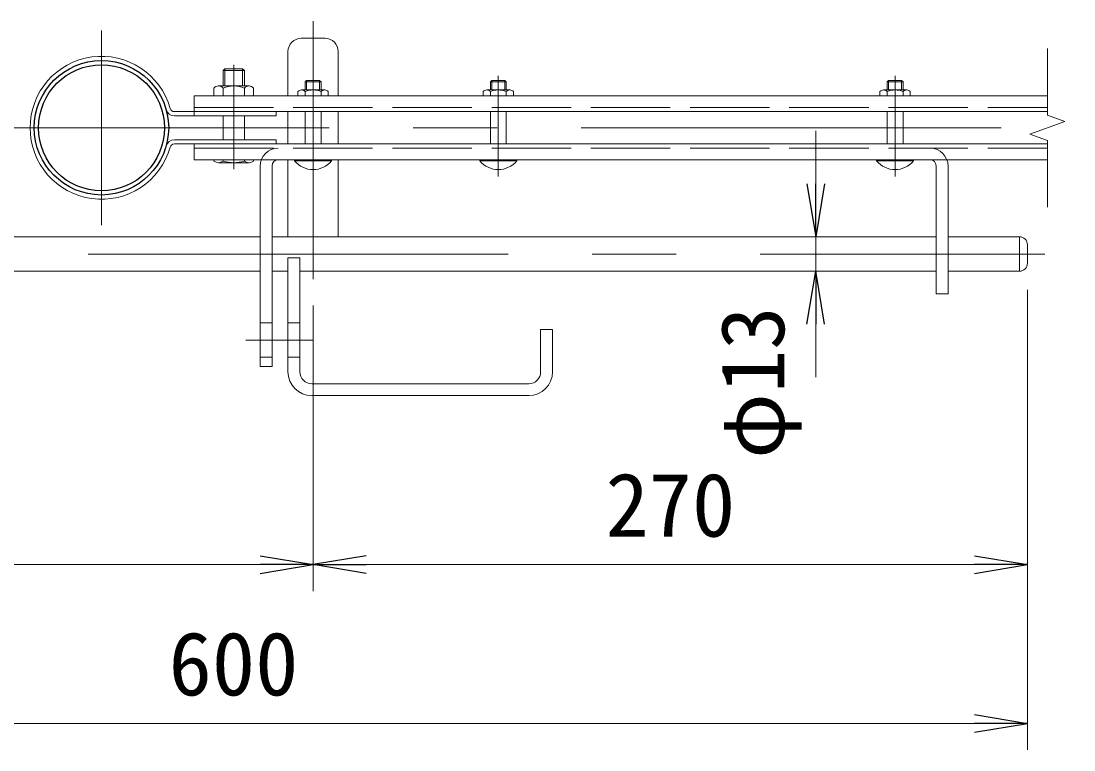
# Model space of a CAD drawing. Units: millimetres, scale not verified, with parts at other scales. Extents: x -4200 to 4200, y -2970 to 2970.
# Drawn here: x -1393 to -597, y -2169 to -1618 of the extents above; entities that cross this region are included whole.
import ezdxf
from ezdxf.enums import TextEntityAlignment as Align

# ---------------------------------------------------------------- set-up
doc = ezdxf.new("R2010")
doc.units = ezdxf.units.MM
doc.header["$LTSCALE"] = 10
doc.linetypes.add('DASHED', pattern=[7.5, 6, -1.5])
doc.linetypes.add('USER1', pattern=[50.8, 31.75, -6.35, 6.35, -6.35])
for name, color, linetype, lineweight in [('0-1_D-BMK', 2, 'USER1', 13), ('0-2_D-STR1', 1, 'Continuous', 25), ('0-3_D-STR3', 3, 'Continuous', 13), ('0-7_D-STR-DIM', 7, 'Continuous', 13)]:
    doc.layers.add(name, color=color, linetype=linetype, lineweight=lineweight)
doc.layers.add('0-8_0', color=7, linetype='Continuous')
doc.styles.add('ＭＳ ゴシック', font='')
doc.styles.get('ＭＳ ゴシック').set_extended_font_data('MS Gothic')

# ---------------------------------------------------------------- blocks, each defined once
blk = doc.blocks.new('_Open')
at = {"layer": '0-8_0'}
blk.add_line((-10, 1.667), (0, 0), dxfattribs=at)
blk.add_lwpolyline([(-10, -1.667), (0, 0), (-10, 0)], dxfattribs=at)

msp = doc.modelspace()

# ---------------------------------------------------------------- linework, layer by layer
at = {"layer": '0-1_D-BMK'}
for p, q in [((-1172.55, -1618.4), (-1172.55, -1813.43)), ((-1172.55, -1618.4), (-1172.55, -1813.43)), ((-1332.55, -1625.42), (-1332.55, -1772.65)), ((-1332.55, -1625.42), (-1332.55, -1772.65)), ((-1232.55, -1651.51), (-1232.55, -1730.21)), ((-1232.55, -1651.51), (-1232.55, -1730.21)), ((-1032.55, -1659.67), (-1032.55, -1735.78)), ((-1032.55, -1659.67), (-1032.55, -1735.78)), ((-732.55, -1659.67), (-732.55, -1735.78)), ((-732.55, -1659.67), (-732.55, -1735.78)), ((-1985.85, -1699.04), (-597.36, -1699.04)), ((-1985.85, -1699.04), (-597.36, -1699.04)), ((-1850.61, -1794.44), (-619.46, -1794.44)), ((-1850.61, -1794.44), (-619.46, -1794.44)), ((-1223.41, -1859.44), (-1173.12, -1859.44)), ((-1223.41, -1859.44), (-1173.12, -1859.44))]:
    msp.add_line(p, q, dxfattribs=at)
at = {"layer": '0-2_D-STR1'}
for radius in [50.8, 50.8, 47.6, 47.6]:
    msp.add_circle((-1332.55, -1699.04), radius, dxfattribs=at)
at = {"layer": '0-3_D-STR3'}
for p, q in [((-1181.55, -1631.44), (-1163.55, -1631.44)), ((-1181.55, -1631.44), (-1163.55, -1631.44)), ((-1191.55, -1641.44), (-1191.55, -1674.84)), ((-1191.55, -1641.44), (-1191.55, -1674.84)), ((-1153.55, -1641.44), (-1153.55, -1674.84)), ((-1153.55, -1641.44), (-1153.55, -1674.84)), ((-1239.2, -1654.44), (-1240.55, -1655.79)), ((-1239.2, -1654.44), (-1240.55, -1655.79)), ((-1239.2, -1654.44), (-1225.91, -1654.44)), ((-1239.2, -1667.44), (-1239.2, -1654.44)), ((-1239.2, -1654.44), (-1225.91, -1654.44)), ((-1239.2, -1667.44), (-1239.2, -1654.44)), ((-1225.91, -1667.44), (-1225.91, -1654.44)), ((-1224.55, -1655.79), (-1225.91, -1654.44)), ((-1225.91, -1667.44), (-1225.91, -1654.44)), ((-1224.55, -1655.79), (-1225.91, -1654.44)), ((-1240.55, -1667.44), (-1240.55, -1655.79)), ((-1240.55, -1655.79), (-1224.55, -1655.79)), ((-1240.55, -1667.44), (-1240.55, -1655.79)), ((-1240.55, -1655.79), (-1224.55, -1655.79)), ((-1224.55, -1667.44), (-1224.55, -1655.79)), ((-1224.55, -1667.44), (-1224.55, -1655.79)), ((-1177.47, -1663.24), (-1178.55, -1664.32)), ((-1177.47, -1663.24), (-1178.55, -1664.32)), ((-1177.47, -1670.44), (-1177.47, -1663.24)), ((-1177.47, -1663.24), (-1167.63, -1663.24)), ((-1177.47, -1663.24), (-1167.63, -1663.24)), ((-1177.47, -1670.44), (-1177.47, -1663.24)), ((-1177.47, -1663.24), (-1167.63, -1663.24)), ((-1177.47, -1663.24), (-1167.63, -1663.24)), ((-1167.63, -1670.44), (-1167.63, -1663.24)), ((-1167.63, -1663.24), (-1166.55, -1664.32)), ((-1167.63, -1670.44), (-1167.63, -1663.24)), ((-1167.63, -1663.24), (-1166.55, -1664.32)), ((-1037.47, -1663.24), (-1038.55, -1664.32)), ((-1037.47, -1663.24), (-1038.55, -1664.32)), ((-1037.47, -1663.24), (-1027.63, -1663.24)), ((-1037.47, -1670.44), (-1037.47, -1663.24)), ((-1037.47, -1663.24), (-1027.63, -1663.24)), ((-1037.47, -1670.44), (-1037.47, -1663.24)), ((-1027.63, -1670.44), (-1027.63, -1663.24)), ((-1027.63, -1670.44), (-1027.63, -1663.24)), ((-737.47, -1663.24), (-738.55, -1664.32)), ((-737.47, -1663.24), (-738.55, -1664.32)), ((-737.47, -1670.44), (-737.47, -1663.24)), ((-737.47, -1663.24), (-727.63, -1663.24)), ((-737.47, -1663.24), (-727.63, -1663.24)), ((-737.47, -1670.44), (-737.47, -1663.24)), ((-737.47, -1663.24), (-727.63, -1663.24)), ((-737.47, -1663.24), (-727.63, -1663.24)), ((-727.63, -1670.44), (-727.63, -1663.24)), ((-727.63, -1663.24), (-726.55, -1664.32)), ((-727.63, -1670.44), (-727.63, -1663.24)), ((-727.63, -1663.24), (-726.55, -1664.32)), ((-1247.55, -1669.04), (-1247.55, -1674.84)), ((-1247.55, -1669.04), (-1247.55, -1674.84)), ((-1244.39, -1667.44), (-1220.71, -1667.44)), ((-1244.39, -1667.44), (-1220.71, -1667.44)), ((-1240.55, -1674.84), (-1240.55, -1669.04)), ((-1240.55, -1674.84), (-1240.55, -1669.04)), ((-1224.55, -1674.84), (-1224.55, -1669.04)), ((-1224.55, -1674.84), (-1224.55, -1669.04)), ((-1217.55, -1669.04), (-1217.55, -1674.84)), ((-1217.55, -1669.04), (-1217.55, -1674.84)), ((-1178.55, -1670.44), (-1178.55, -1664.32)), ((-1178.55, -1664.32), (-1166.55, -1664.32)), ((-1178.55, -1670.44), (-1178.55, -1664.32)), ((-1178.55, -1664.32), (-1166.55, -1664.32)), ((-1166.55, -1670.44), (-1166.55, -1664.32)), ((-1166.55, -1670.44), (-1166.55, -1664.32)), ((-1038.55, -1664.32), (-1026.55, -1664.32)), ((-1038.55, -1670.44), (-1038.55, -1664.32)), ((-1038.55, -1664.32), (-1026.55, -1664.32)), ((-1038.55, -1670.44), (-1038.55, -1664.32)), ((-1026.55, -1670.44), (-1026.55, -1664.32)), ((-1026.55, -1670.44), (-1026.55, -1664.32)), ((-726.55, -1670.44), (-726.55, -1664.32)), ((-726.55, -1670.44), (-726.55, -1664.32)), ((-1262.55, -1674.84), (-1262.55, -1690.04)), ((-1262.55, -1674.84), (-617.43, -1674.84)), ((-1262.55, -1674.84), (-1262.55, -1690.04)), ((-1262.55, -1674.84), (-617.43, -1674.84)), ((-1184.05, -1671.64), (-1184.05, -1674.84)), ((-1184.05, -1671.64), (-1184.05, -1674.84)), ((-1178.55, -1674.84), (-1178.55, -1671.64)), ((-1178.55, -1674.84), (-1178.55, -1671.64)), ((-1166.55, -1674.84), (-1166.55, -1671.64)), ((-1166.55, -1674.84), (-1166.55, -1671.64)), ((-1161.05, -1671.64), (-1161.05, -1674.84)), ((-1161.05, -1671.64), (-1161.05, -1674.84)), ((-1044.05, -1671.64), (-1044.05, -1674.84)), ((-1044.05, -1671.64), (-1044.05, -1674.84)), ((-1038.55, -1674.84), (-1038.55, -1671.64)), ((-1038.55, -1674.84), (-1038.55, -1671.64)), ((-1026.55, -1674.84), (-1026.55, -1671.64)), ((-1026.55, -1674.84), (-1026.55, -1671.64)), ((-1021.05, -1671.64), (-1021.05, -1674.84)), ((-1021.05, -1671.64), (-1021.05, -1674.84)), ((-744.05, -1671.64), (-744.05, -1674.84)), ((-744.05, -1671.64), (-744.05, -1674.84)), ((-738.55, -1674.84), (-738.55, -1671.64)), ((-738.55, -1674.84), (-738.55, -1671.64)), ((-726.55, -1674.84), (-726.55, -1671.64)), ((-726.55, -1674.84), (-726.55, -1671.64)), ((-721.05, -1671.64), (-721.05, -1674.84)), ((-721.05, -1671.64), (-721.05, -1674.84)), ((-1277.46, -1686.84), (-617.43, -1686.84)), ((-1277.46, -1686.84), (-617.43, -1686.84)), ((-1200.55, -1686.84), (-1200.55, -1690.04)), ((-1200.55, -1686.84), (-1200.55, -1690.04)), ((-1191.55, -1686.84), (-1191.55, -1711.24)), ((-1191.55, -1686.84), (-1191.55, -1711.24)), ((-1178.55, -1711.24), (-1178.55, -1686.84)), ((-1178.55, -1711.24), (-1178.55, -1686.84)), ((-1166.55, -1711.24), (-1166.55, -1686.84)), ((-1166.55, -1711.24), (-1166.55, -1686.84)), ((-1153.55, -1686.84), (-1153.55, -1711.24)), ((-1153.55, -1686.84), (-1153.55, -1711.24)), ((-1038.55, -1711.24), (-1038.55, -1686.84)), ((-1038.55, -1711.24), (-1038.55, -1686.84)), ((-1026.55, -1711.24), (-1026.55, -1686.84)), ((-1026.55, -1711.24), (-1026.55, -1686.84)), ((-738.55, -1711.24), (-738.55, -1686.84)), ((-738.55, -1711.24), (-738.55, -1686.84)), ((-726.55, -1711.24), (-726.55, -1686.84)), ((-726.55, -1711.24), (-726.55, -1686.84)), ((-1277.46, -1690.04), (-1200.55, -1690.04)), ((-1277.46, -1690.04), (-1200.55, -1690.04)), ((-1240.55, -1708.04), (-1240.55, -1690.04)), ((-1240.55, -1708.04), (-1240.55, -1690.04)), ((-1224.55, -1708.04), (-1224.55, -1690.04)), ((-1224.55, -1708.04), (-1224.55, -1690.04)), ((-1277.46, -1708.04), (-1200.55, -1708.04)), ((-1277.46, -1708.04), (-1200.55, -1708.04)), ((-1277.46, -1711.24), (-617.43, -1711.24)), ((-1277.46, -1711.24), (-617.43, -1711.24)), ((-1262.55, -1711.24), (-1262.55, -1723.24)), ((-1262.55, -1711.24), (-1262.55, -1723.24)), ((-1200.55, -1708.04), (-1200.55, -1711.24)), ((-1200.55, -1708.04), (-1200.55, -1711.24)), ((-1262.55, -1723.24), (-617.43, -1723.24)), ((-1262.55, -1723.24), (-617.43, -1723.24)), ((-1247.55, -1723.24), (-1247.55, -1724.24)), ((-1247.55, -1723.24), (-1247.55, -1724.24)), ((-1220.91, -1725.44), (-1244.11, -1725.44)), ((-1220.91, -1725.44), (-1244.11, -1725.44)), ((-1240.55, -1723.24), (-1240.55, -1724.24)), ((-1240.55, -1723.24), (-1240.55, -1724.24)), ((-1224.55, -1723.24), (-1224.55, -1724.24)), ((-1224.55, -1723.24), (-1224.55, -1724.24)), ((-1217.55, -1723.24), (-1217.55, -1724.24)), ((-1217.55, -1723.24), (-1217.55, -1724.24)), ((-1191.55, -1723.24), (-1191.55, -1781.44)), ((-1191.55, -1723.24), (-1191.55, -1781.44)), ((-1186.55, -1723.24), (-1158.55, -1723.24)), ((-1186.55, -1724.06), (-1186.55, -1723.24)), ((-1186.55, -1723.24), (-1158.55, -1723.24)), ((-1186.55, -1724.06), (-1186.55, -1723.24)), ((-1186.55, -1724.06), (-1158.55, -1724.06)), ((-1186.55, -1724.06), (-1158.55, -1724.06)), ((-1158.55, -1724.06), (-1158.55, -1723.24)), ((-1158.55, -1724.06), (-1158.55, -1723.24)), ((-1153.55, -1723.24), (-1153.55, -1781.44)), ((-1153.55, -1723.24), (-1153.55, -1781.44)), ((-1046.55, -1723.24), (-1018.55, -1723.24)), ((-1046.55, -1724.06), (-1046.55, -1723.24)), ((-1046.55, -1723.24), (-1018.55, -1723.24)), ((-1046.55, -1724.06), (-1046.55, -1723.24)), ((-1046.55, -1724.06), (-1018.55, -1724.06)), ((-1046.55, -1724.06), (-1018.55, -1724.06)), ((-1018.55, -1724.06), (-1018.55, -1723.24)), ((-1018.55, -1724.06), (-1018.55, -1723.24)), ((-746.55, -1723.24), (-718.55, -1723.24)), ((-746.55, -1724.06), (-746.55, -1723.24)), ((-746.55, -1723.24), (-718.55, -1723.24)), ((-746.55, -1724.06), (-746.55, -1723.24)), ((-746.55, -1724.06), (-718.55, -1724.06)), ((-746.55, -1724.06), (-718.55, -1724.06)), ((-718.55, -1724.06), (-718.55, -1723.24)), ((-718.55, -1724.06), (-718.55, -1723.24)), ((-1203.55, -1727.74), (-1203.55, -1879.44)), ((-1203.55, -1727.74), (-1203.55, -1879.44)), ((-701.55, -1727.74), (-701.55, -1824.44)), ((-701.55, -1727.74), (-701.55, -1824.44)), ((-692.55, -1727.94), (-692.55, -1824.44)), ((-692.55, -1727.94), (-692.55, -1824.44)), ((-1574.15, -1781.44), (-1212.55, -1781.44)), ((-1574.15, -1781.44), (-1212.55, -1781.44)), ((-1203.55, -1781.44), (-701.55, -1781.44)), ((-1203.55, -1781.44), (-701.55, -1781.44)), ((-692.55, -1781.44), (-638.55, -1781.44)), ((-692.55, -1781.44), (-638.55, -1781.44)), ((-638.55, -1781.44), (-638.55, -1807.44)), ((-638.55, -1781.44), (-638.55, -1807.44)), ((-632.55, -1787.44), (-632.55, -1801.44)), ((-632.55, -1787.44), (-632.55, -1801.44)), ((-1191.55, -1797.44), (-1191.55, -1883.44)), ((-1191.55, -1797.44), (-1182.55, -1797.44)), ((-1191.55, -1797.44), (-1191.55, -1883.44)), ((-1191.55, -1797.44), (-1182.55, -1797.44)), ((-1182.55, -1797.44), (-1182.55, -1883.44)), ((-1182.55, -1797.44), (-1182.55, -1883.44)), ((-1574.15, -1807.44), (-1212.55, -1807.44)), ((-1574.15, -1807.44), (-1212.55, -1807.44)), ((-1203.55, -1807.44), (-1191.55, -1807.44)), ((-1203.55, -1807.44), (-1191.55, -1807.44)), ((-1182.55, -1807.44), (-701.55, -1807.44)), ((-1182.55, -1807.44), (-701.55, -1807.44)), ((-692.55, -1807.44), (-638.55, -1807.44)), ((-692.55, -1807.44), (-638.55, -1807.44)), ((-701.55, -1824.44), (-692.55, -1824.44)), ((-701.55, -1824.44), (-692.55, -1824.44)), ((-1172.55, -1835.71), (-1172.55, -2030.16)), ((-1212.55, -1846.44), (-1203.55, -1846.44)), ((-1212.55, -1846.44), (-1203.55, -1846.44)), ((-1191.55, -1846.44), (-1182.55, -1846.44)), ((-1191.55, -1846.44), (-1182.55, -1846.44)), ((-1000.55, -1851.44), (-1000.55, -1883.44)), ((-1000.55, -1851.44), (-991.55, -1851.44)), ((-1000.55, -1851.44), (-1000.55, -1883.44)), ((-1000.55, -1851.44), (-991.55, -1851.44)), ((-991.55, -1851.44), (-991.55, -1883.44)), ((-991.55, -1851.44), (-991.55, -1883.44)), ((-1212.55, -1872.44), (-1203.55, -1872.44)), ((-1212.55, -1872.44), (-1203.55, -1872.44)), ((-1191.55, -1872.44), (-1182.55, -1872.44)), ((-1191.55, -1872.44), (-1182.55, -1872.44)), ((-1173.55, -1892.44), (-1009.55, -1892.44)), ((-1173.55, -1892.44), (-1009.55, -1892.44)), ((-1173.55, -1901.44), (-1009.55, -1901.44)), ((-1173.55, -1901.44), (-1009.55, -1901.44))]:
    msp.add_line(p, q, dxfattribs=at)
at = {"layer": '0-3_D-STR3', "linetype": 'DASHED'}
for p, q in [((-1181.34, -1670.44), (-1163.62, -1670.44)), ((-1181.34, -1670.44), (-1163.62, -1670.44)), ((-1041.34, -1670.44), (-1023.62, -1670.44)), ((-1041.34, -1670.44), (-1023.62, -1670.44)), ((-741.34, -1670.44), (-723.62, -1670.44)), ((-741.34, -1670.44), (-723.62, -1670.44)), ((-1262.55, -1683.64), (-617.43, -1683.64)), ((-1262.55, -1683.64), (-617.43, -1683.64)), ((-1262.55, -1714.44), (-617.43, -1714.44)), ((-1262.55, -1714.44), (-617.43, -1714.44))]:
    msp.add_line(p, q, dxfattribs=at)
at = {"layer": '0-3_D-STR3'}
for points in [[(-1037.47, -1663.24), (-1027.63, -1663.24), (-1026.55, -1664.32)], [(-1037.47, -1663.24), (-1027.63, -1663.24), (-1026.55, -1664.32)], [(-738.55, -1670.44), (-738.55, -1664.32), (-726.55, -1664.32)], [(-738.55, -1670.44), (-738.55, -1664.32), (-726.55, -1664.32)], [(-1212.55, -1727.94), (-1212.55, -1879.44), (-1203.55, -1879.44)], [(-1212.55, -1727.94), (-1212.55, -1879.44), (-1203.55, -1879.44)]]:
    msp.add_lwpolyline(points, dxfattribs=at)
for centre, radius, start, end in [((-1181.55, -1641.44), 10, 90, 180), ((-1181.55, -1641.44), 10, 90, 180), ((-1163.55, -1641.44), 10, 0, 90), ((-1163.55, -1641.44), 10, 0, 90), ((-1332.55, -1699.04), 54, 15.6185, 344.3815), ((-1332.55, -1699.04), 54, 15.6185, 344.3815), ((-1244.05, -1672.03), 4.6, 40.52088, 139.47912), ((-1244.05, -1672.03), 4.6, 40.52088, 139.47912), ((-1232.55, -1688.24), 20.8, 67.38014, 112.61986), ((-1232.55, -1688.24), 20.8, 67.38014, 112.61986), ((-1221.05, -1672.03), 4.6, 40.52088, 139.47912), ((-1221.05, -1672.03), 4.6, 40.52088, 139.47912), ((-1181.3, -1674.19), 3.75, 42.84372, 137.15628), ((-1181.3, -1674.19), 3.75, 42.84372, 137.15628), ((-1172.55, -1686.04), 15.6, 67.38014, 112.61986), ((-1172.55, -1686.04), 15.6, 67.38014, 112.61986), ((-1163.8, -1674.17), 3.74, 42.69541, 137.30459), ((-1163.8, -1674.17), 3.74, 42.69541, 137.30459), ((-1041.3, -1674.19), 3.75, 42.84372, 137.15628), ((-1041.3, -1674.19), 3.75, 42.84372, 137.15628), ((-1032.55, -1686.04), 15.6, 67.38014, 112.61986), ((-1032.55, -1686.04), 15.6, 67.38014, 112.61986), ((-1023.8, -1674.17), 3.74, 42.69541, 137.30459), ((-1023.8, -1674.17), 3.74, 42.69541, 137.30459), ((-741.3, -1674.19), 3.75, 42.84372, 137.15628), ((-741.3, -1674.19), 3.75, 42.84372, 137.15628), ((-732.55, -1686.04), 15.6, 67.38014, 112.61986), ((-732.55, -1686.04), 15.6, 67.38014, 112.61986), ((-723.8, -1674.17), 3.74, 42.69541, 137.30459), ((-723.8, -1674.17), 3.74, 42.69541, 137.30459), ((-1277.46, -1683.64), 6.4, 195.6185, 270), ((-1277.46, -1683.64), 6.4, 195.6185, 270), ((-1277.46, -1683.64), 3.2, 195.6185, 270), ((-1277.46, -1683.64), 3.2, 195.6185, 270), ((-1277.46, -1714.44), 6.4, 90, 164.3815), ((-1277.46, -1714.44), 6.4, 90, 164.3815), ((-1277.46, -1714.44), 3.2, 90, 164.3815), ((-1277.46, -1714.44), 3.2, 90, 164.3815), ((-1199.05, -1727.94), 13.5, 90, 180), ((-1199.05, -1727.94), 13.5, 90, 180), ((-706.05, -1727.94), 13.5, 0, 90), ((-706.05, -1727.94), 13.5, 0, 90), ((-1244.05, -1719.73), 5.7, 232.14171, 307.85829), ((-1244.05, -1719.73), 5.7, 232.14171, 307.85829), ((-1232.55, -1698.17), 27.27, 252.93847, 287.06153), ((-1232.55, -1698.17), 27.27, 252.93847, 287.06153), ((-1221.05, -1719.74), 5.7, 232.09851, 307.90149), ((-1221.05, -1719.74), 5.7, 232.09851, 307.90149), ((-1199.05, -1727.74), 4.5, 90, 180), ((-1199.05, -1727.74), 4.5, 90, 180), ((-1172.55, -1712.44), 18.2, 219.71514, 320.28486), ((-1172.55, -1712.44), 18.2, 219.71514, 320.28486), ((-1032.55, -1712.44), 18.2, 219.71514, 320.28486), ((-1032.55, -1712.44), 18.2, 219.71514, 320.28486), ((-732.55, -1712.44), 18.2, 219.71514, 320.28486), ((-732.55, -1712.44), 18.2, 219.71514, 320.28486), ((-706.05, -1727.74), 4.5, 0, 90), ((-706.05, -1727.74), 4.5, 0, 90), ((-638.55, -1787.44), 6, 0, 90), ((-638.55, -1787.44), 6, 0, 90), ((-638.55, -1801.44), 6, 270, 0), ((-638.55, -1801.44), 6, 270, 0), ((-1173.55, -1883.44), 18, 180, 270), ((-1173.55, -1883.44), 18, 180, 270), ((-1173.55, -1883.44), 9, 180, 270), ((-1173.55, -1883.44), 9, 180, 270), ((-1009.55, -1883.44), 9, 270, 0), ((-1009.55, -1883.44), 18, 270, 0), ((-1009.55, -1883.44), 9, 270, 0), ((-1009.55, -1883.44), 18, 270, 0)]:
    msp.add_arc(centre, radius, start, end, dxfattribs=at)
at = {"layer": '0-7_D-STR-DIM'}
for p, q in [((-617.43, -1689.42), (-617.43, -1639.04)), ((-617.43, -1689.42), (-617.43, -1639.04)), ((-630.65, -1703.84), (-604.22, -1694.23)), ((-630.65, -1703.84), (-604.22, -1694.23)), ((-604.22, -1694.23), (-617.43, -1689.42)), ((-604.22, -1694.23), (-617.43, -1689.42)), ((-792.52, -1741.44), (-792.52, -1701.44)), ((-792.52, -1741.44), (-792.52, -1701.44)), ((-617.43, -1708.65), (-630.65, -1703.84)), ((-617.43, -1708.65), (-630.65, -1703.84)), ((-617.43, -1759.04), (-617.43, -1708.65)), ((-617.43, -1759.04), (-617.43, -1708.65)), ((-792.52, -1807.44), (-792.52, -1781.44)), ((-792.52, -1807.44), (-792.52, -1781.44)), ((-632.55, -1821.44), (-632.55, -2049.18)), ((-632.55, -1821.44), (-632.55, -2169.18)), ((-632.55, -1821.44), (-632.55, -2049.18)), ((-632.55, -1821.44), (-632.55, -2169.18)), ((-1172.55, -1833.43), (-1172.55, -2049.18)), ((-1172.55, -1833.43), (-1172.55, -2049.18)), ((-1172.55, -1833.43), (-1172.55, -2049.18)), ((-1172.55, -1833.43), (-1172.55, -2049.18)), ((-792.52, -1847.44), (-792.52, -1887.44)), ((-792.52, -1847.44), (-792.52, -1887.44)), ((-1792.55, -2029.18), (-1212.55, -2029.18)), ((-1792.55, -2029.18), (-1212.55, -2029.18)), ((-1132.55, -2029.18), (-672.55, -2029.18)), ((-1132.55, -2029.18), (-672.55, -2029.18)), ((-1792.55, -2149.18), (-672.55, -2149.18)), ((-1792.55, -2149.18), (-672.55, -2149.18))]:
    msp.add_line(p, q, dxfattribs=at)

# ---------------------------------------------------------------- block references
at = {"layer": '0-7_D-STR-DIM', "xscale": 4, "yscale": 4}
for p, rotation in [((-792.52, -1781.44), 270), ((-792.52, -1781.44), 270), ((-792.52, -1807.44), 90), ((-792.52, -1807.44), 90), ((-1172.55, -2029.18), 180), ((-1172.55, -2029.18), 180)]:
    msp.add_blockref('_Open', p, dxfattribs=dict(at, rotation=rotation))
for p in [(-1172.55, -2029.18), (-1172.55, -2029.18), (-632.55, -2029.18), (-632.55, -2029.18), (-632.55, -2149.18), (-632.55, -2149.18)]:
    msp.add_blockref('_Open', p, dxfattribs=at)

# ---------------------------------------------------------------- texts
at = {"layer": '0-7_D-STR-DIM', "style": 'ＭＳ ゴシック'}
msp.add_text('φ13', height=48.09, rotation=90, dxfattribs=at).set_placement((-801.96, -1949.22), align=Align.BOTTOM_LEFT)
msp.add_text('φ13', height=48.09, rotation=90, dxfattribs=at).set_placement((-801.96, -1949.22), align=Align.BOTTOM_LEFT)
for s, p in [('270', (-951.55, -2022.43)), ('270', (-951.55, -2022.43)), ('600', (-1281.8, -2142.43)), ('600', (-1281.8, -2142.43))]:
    msp.add_text(s, height=48.09, dxfattribs=at).set_placement(p, align=Align.BOTTOM_LEFT)

doc.saveas('drawing.dxf')
